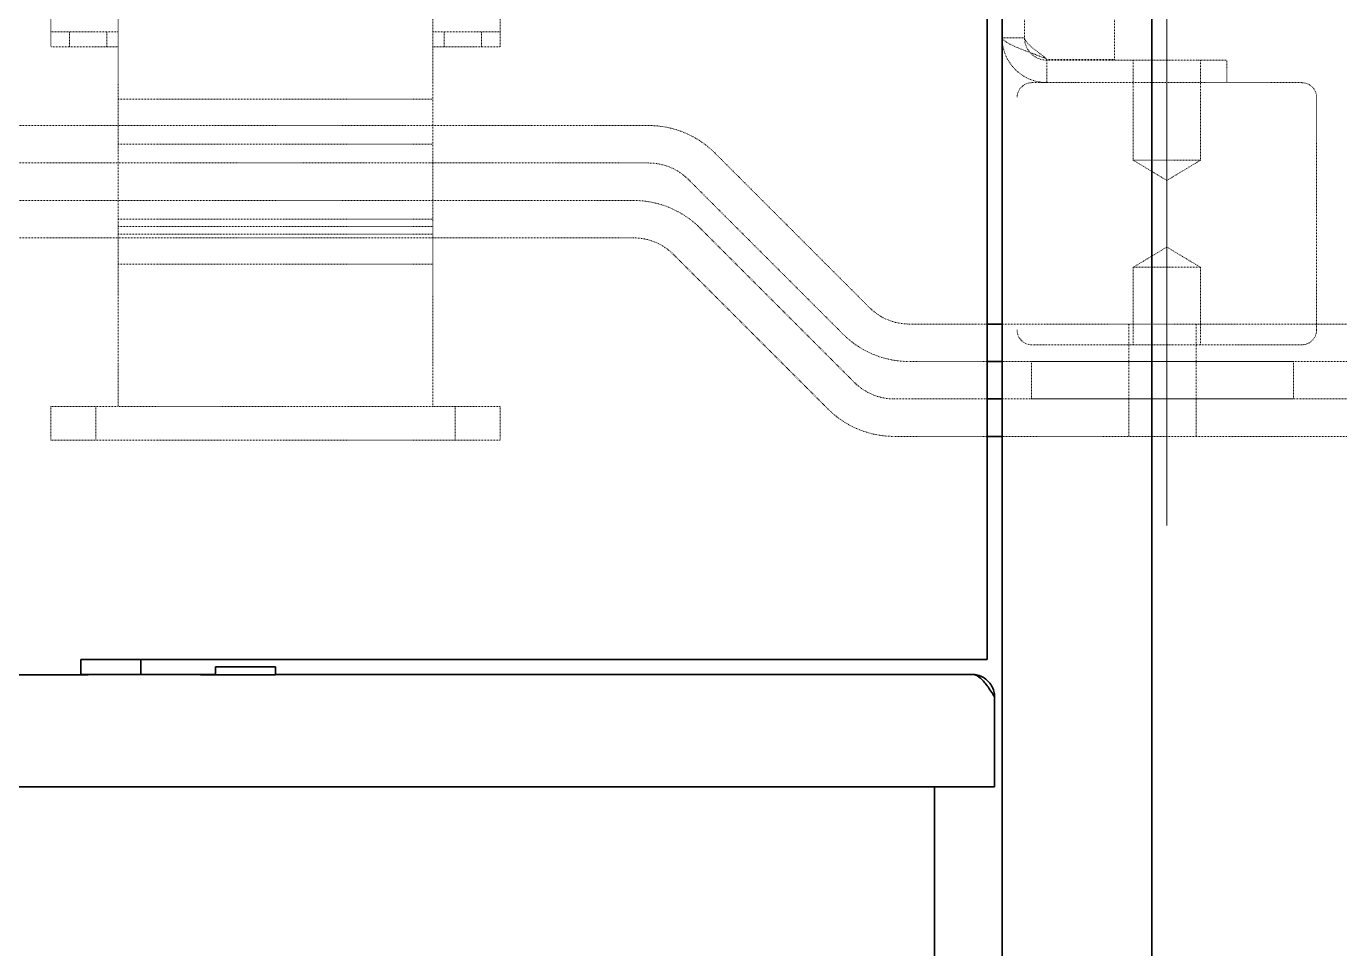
# Model space of a CAD drawing. Header units: millimetres. Extents: x -116965 to 323937, y 291661 to 566926.
# Drawn here: x -19085.6 to -18910.2, y 302514.2 to 302637.3 of the extents above; entities that cross this region are included whole.
import ezdxf

# ---------------------------------------------------------------- set-up
doc = ezdxf.new("R2010")
doc.units = ezdxf.units.MM
doc.linetypes.add('DASHED', pattern=[0.75, 0.5, -0.25])
for name, color, linetype, lineweight in [('Centerline(Schneider)', 7, 'Continuous', 18), ('Hidden Edges(Schneider)', 7, 'DASHED', 18), ('Visible Edges(Schneider)', 7, 'Continuous', 35)]:
    doc.layers.add(name, color=color, linetype=linetype, lineweight=lineweight)

msp = doc.modelspace()

# ---------------------------------------------------------------- linework, layer by layer
at = {"layer": 'Centerline(Schneider)', "linetype": 'Continuous'}
msp.add_line((-18933.298825, 302570.679476), (-18933.298825, 302736.315878), dxfattribs=at)
at = {"layer": 'Hidden Edges(Schneider)', "ltscale": 0.141732}
msp.add_line((-18952.298825, 302743.815878), (-18952.298825, 302635.815878), dxfattribs=at)
at = {"layer": 'Hidden Edges(Schneider)', "ltscale": 0.140289}
msp.add_line((-18940.298825, 302739.815878), (-18940.298825, 302632.915878), dxfattribs=at)
at = {"layer": 'Hidden Edges(Schneider)', "ltscale": 0.146982}
for p, q in [((-19073.298825, 302670.591878), (-19073.298825, 302586.591878)), ((-19031.298825, 302586.591878), (-19031.298825, 302670.591878)), ((-19073.298825, 302627.591878), (-19031.298825, 302627.591878)), ((-19073.298825, 302621.591878), (-19031.298825, 302621.591878)), ((-19073.298825, 302611.591878), (-19031.298825, 302611.591878)), ((-19073.298825, 302610.591878), (-19031.298825, 302610.591878)), ((-19073.298825, 302609.591878), (-19031.298825, 302609.591878)), ((-19073.298825, 302605.591878), (-19031.298825, 302605.591878)), ((-19031.298825, 302586.591878), (-19073.298825, 302586.591878))]:
    msp.add_line(p, q, dxfattribs=at)
at = {"layer": 'Hidden Edges(Schneider)', "ltscale": 0.032967}
for p, q in [((-19082.298825, 302642.591878), (-19082.298825, 302634.591878)), ((-19022.298825, 302634.591878), (-19022.298825, 302642.591878))]:
    msp.add_line(p, q, dxfattribs=at)
at = {"layer": 'Hidden Edges(Schneider)', "ltscale": 0.0371}
for p, q in [((-19082.298825, 302636.591878), (-19073.298825, 302636.591878)), ((-19022.298825, 302636.591878), (-19031.298825, 302636.591878)), ((-19073.298825, 302634.591878), (-19082.298825, 302634.591878)), ((-19031.298825, 302634.591878), (-19022.298825, 302634.591878)), ((-18940.298825, 302632.915878), (-18949.298825, 302632.915878)), ((-19082.298825, 302586.591878), (-19073.298825, 302586.591878)), ((-19031.298825, 302586.591878), (-19022.298825, 302586.591878))]:
    msp.add_line(p, q, dxfattribs=at)
at = {"layer": 'Hidden Edges(Schneider)', "ltscale": 0.008167}
for p, q in [((-19079.798825, 302634.591878), (-19079.798825, 302636.591878)), ((-19074.798825, 302634.591878), (-19074.798825, 302636.591878)), ((-19029.798825, 302634.591878), (-19029.798825, 302636.591878)), ((-19024.798825, 302634.591878), (-19024.798825, 302636.591878))]:
    msp.add_line(p, q, dxfattribs=at)
at = {"layer": 'Hidden Edges(Schneider)', "ltscale": 0.0123}
for p, q in [((-18952.298825, 302635.815878), (-18955.298825, 302635.815878)), ((-18949.298825, 302632.815874), (-18949.298825, 302629.815882)), ((-18937.798825, 302632.815878), (-18937.798825, 302629.815878)), ((-18928.798825, 302632.815878), (-18928.798825, 302629.815878)), ((-18925.298825, 302629.815878), (-18925.298825, 302632.815878))]:
    msp.add_line(p, q, dxfattribs=at)
at = {"layer": 'Hidden Edges(Schneider)', "ltscale": 0.082567}
msp.add_line((-18929.298825, 302632.815878), (-18949.298825, 302632.815878), dxfattribs=at)
at = {"layer": 'Hidden Edges(Schneider)', "ltscale": 0.025871}
msp.add_line((-18929.298825, 302632.815878), (-18925.298825, 302632.815878), dxfattribs=at)
at = {"layer": 'Hidden Edges(Schneider)', "ltscale": 0.035306}
msp.add_line((-18951.298825, 302629.815878), (-18949.298825, 302629.815878), dxfattribs=at)
at = {"layer": 'Hidden Edges(Schneider)', "ltscale": 0.014574}
msp.add_line((-18949.298825, 302629.815878), (-18945.748725, 302629.815878), dxfattribs=at)
at = {"layer": 'Hidden Edges(Schneider)', "ltscale": 0.14706}
msp.add_line((-18945.748725, 302629.815878), (-18915.298825, 302629.815878), dxfattribs=at)
at = {"layer": 'Hidden Edges(Schneider)', "ltscale": 0.042672}
for p, q in [((-18937.798825, 302619.467878), (-18937.798825, 302629.815878)), ((-18928.798825, 302619.467878), (-18928.798825, 302629.815878)), ((-18937.798825, 302605.163878), (-18937.798825, 302594.815878)), ((-18928.798825, 302605.163878), (-18928.798825, 302594.815878))]:
    msp.add_line(p, q, dxfattribs=at)
at = {"layer": 'Hidden Edges(Schneider)', "ltscale": 0.16273}
msp.add_line((-18913.298825, 302596.815878), (-18913.298825, 302627.815878), dxfattribs=at)
at = {"layer": 'Hidden Edges(Schneider)', "ltscale": 0.137421}
for p, q in [((-19133.377861, 302624.091878), (-19002.484462, 302624.091878)), ((-19002.484462, 302619.091878), (-19133.377861, 302619.091878))]:
    msp.add_line(p, q, dxfattribs=at)
at = {"layer": 'Hidden Edges(Schneider)', "ltscale": 0.153241}
for p, q in [((-18993.645628, 302620.430713), (-18973.003492, 302599.788577)), ((-18976.539026, 302596.253043), (-18997.181162, 302616.895179)), ((-18995.645628, 302610.430713), (-18975.003492, 302589.788577)), ((-18978.539026, 302586.253043), (-18999.181162, 302606.895179))]:
    msp.add_line(p, q, dxfattribs=at)
at = {"layer": 'Hidden Edges(Schneider)', "ltscale": 0.058334}
for p, q in [((-18928.798825, 302619.467878), (-18937.798825, 302619.467878)), ((-18937.798825, 302605.163878), (-18928.798825, 302605.163878))]:
    msp.add_line(p, q, dxfattribs=at)
at = {"layer": 'Hidden Edges(Schneider)', "ltscale": 0.021599}
for p, q in [((-18933.298825, 302616.764005), (-18937.798825, 302619.467878)), ((-18933.298825, 302616.764005), (-18928.798825, 302619.467878)), ((-18933.298825, 302607.867751), (-18937.798825, 302605.163878)), ((-18933.298825, 302607.867751), (-18928.798825, 302605.163878))]:
    msp.add_line(p, q, dxfattribs=at)
at = {"layer": 'Hidden Edges(Schneider)', "ltscale": 0.138692}
for p, q in [((-19123.377861, 302614.091878), (-19004.484462, 302614.091878)), ((-19004.484462, 302609.091878), (-19123.377861, 302609.091878))]:
    msp.add_line(p, q, dxfattribs=at)
at = {"layer": 'Hidden Edges(Schneider)', "ltscale": 0.042892}
for p, q in [((-18967.700191, 302597.591878), (-18957.298825, 302597.591878)), ((-18957.298825, 302592.591878), (-18967.700191, 302592.591878))]:
    msp.add_line(p, q, dxfattribs=at)
at = {"layer": 'Hidden Edges(Schneider)', "ltscale": 0.136974}
for p, q in [((-18955.298825, 302597.591878), (-18837.877861, 302597.591878)), ((-18837.877861, 302592.591878), (-18955.298825, 302592.591878)), ((-18955.298825, 302587.591878), (-18837.877861, 302587.591878)), ((-18837.877861, 302582.591878), (-18955.298825, 302582.591878))]:
    msp.add_line(p, q, dxfattribs=at)
at = {"layer": 'Hidden Edges(Schneider)', "ltscale": 0.020567}
for p, q in [((-18938.377861, 302597.591878), (-18938.377861, 302592.591878)), ((-18929.377861, 302597.591878), (-18929.377861, 302592.591878)), ((-18951.377861, 302592.591878), (-18951.377861, 302587.591878)), ((-18938.377861, 302587.591878), (-18938.377861, 302592.591878)), ((-18929.377861, 302587.591878), (-18929.377861, 302592.591878)), ((-18916.377861, 302592.591878), (-18916.377861, 302587.591878)), ((-18938.377861, 302587.591878), (-18938.377861, 302582.591878)), ((-18929.377861, 302587.591878), (-18929.377861, 302582.591878))]:
    msp.add_line(p, q, dxfattribs=at)
at = {"layer": 'Hidden Edges(Schneider)', "ltscale": 0.148422}
msp.add_line((-18915.298825, 302594.815878), (-18951.298825, 302594.815878), dxfattribs=at)
at = {"layer": 'Hidden Edges(Schneider)', "ltscale": 0.122485}
for p, q in [((-18916.377861, 302592.591878), (-18951.377861, 302592.591878)), ((-18951.377861, 302587.591878), (-18916.377861, 302587.591878))]:
    msp.add_line(p, q, dxfattribs=at)
at = {"layer": 'Hidden Edges(Schneider)', "ltscale": 0.051159}
for p, q in [((-18969.700191, 302587.591878), (-18957.298825, 302587.591878)), ((-18957.298825, 302582.591878), (-18969.700191, 302582.591878))]:
    msp.add_line(p, q, dxfattribs=at)
at = {"layer": 'Hidden Edges(Schneider)', "ltscale": 0.0185}
for p, q in [((-19082.298825, 302586.591878), (-19082.298825, 302582.091878)), ((-19076.298825, 302582.091878), (-19076.298825, 302586.591878)), ((-19028.298825, 302582.091878), (-19028.298825, 302586.591878)), ((-19022.298825, 302586.591878), (-19022.298825, 302582.091878))]:
    msp.add_line(p, q, dxfattribs=at)
at = {"layer": 'Hidden Edges(Schneider)', "ltscale": 0.15748}
msp.add_line((-19082.298825, 302582.091878), (-19022.298825, 302582.091878), dxfattribs=at)
at = {"layer": 'Hidden Edges(Schneider)', "ltscale": 0.040747, "flags": 128}
msp.add_lwpolyline([(-18955.298825, 302635.815876), (-18955.296626, 302635.804489), (-18955.285931, 302635.771425), (-18955.260587, 302635.718353), (-18955.214446, 302635.646913), (-18955.141358, 302635.558784), (-18955.035171, 302635.455606), (-18954.89031, 302635.339039), (-18954.704075, 302635.210751), (-18954.47464, 302635.072391), (-18954.20111, 302634.925621), (-18953.886446, 302634.772098), (-18953.534596, 302634.613474), (-18953.150524, 302634.451416), (-18952.742197, 302634.287575), (-18952.318063, 302634.123609), (-18951.887129, 302633.96118), (-18951.45921, 302633.801945), (-18951.043969, 302633.647554), (-18950.651604, 302633.499668), (-18950.290526, 302633.359955), (-18949.967723, 302633.230055), (-18949.69018, 302633.111637), (-18949.464885, 302633.006361), (-18949.298825, 302632.915876)], dxfattribs=at)
at = {"layer": 'Hidden Edges(Schneider)', "ltscale": 0.046536, "flags": 128}
msp.add_lwpolyline([(-18949.298825, 302629.815882), (-18949.496407, 302629.819172), (-18949.743398, 302629.832619), (-18950.033766, 302629.861515), (-18950.361478, 302629.911182), (-18950.720502, 302629.986952), (-18951.104806, 302630.094126), (-18951.507165, 302630.237291), (-18951.918928, 302630.418423), (-18952.331923, 302630.638979), (-18952.737869, 302630.899618), (-18953.129142, 302631.197946), (-18953.498553, 302631.53075), (-18953.839283, 302631.894033), (-18954.146852, 302632.281301), (-18954.417573, 302632.68564), (-18954.648529, 302633.09964), (-18954.839902, 302633.51506), (-18954.992661, 302633.923729), (-18955.10824, 302634.31691), (-18955.190949, 302634.687231), (-18955.246075, 302635.028475), (-18955.278905, 302635.334461), (-18955.294726, 302635.598991), (-18955.298825, 302635.815876)], dxfattribs=at)
at = {"layer": 'Hidden Edges(Schneider)', "ltscale": 0.022906, "flags": 128}
msp.add_lwpolyline([(-18949.298825, 302632.915876), (-18949.381855, 302633.006361), (-18949.494503, 302633.111637), (-18949.633274, 302633.230055), (-18949.794676, 302633.359955), (-18949.975215, 302633.499668), (-18950.171397, 302633.647554), (-18950.379017, 302633.801945), (-18950.592977, 302633.96118), (-18950.808444, 302634.123609), (-18951.020511, 302634.287575), (-18951.224674, 302634.451416), (-18951.41671, 302634.613474), (-18951.592636, 302634.772098), (-18951.749968, 302634.925621), (-18951.886732, 302635.072391), (-18952.00145, 302635.210751), (-18952.094567, 302635.339039), (-18952.166998, 302635.455606), (-18952.220091, 302635.558784), (-18952.256636, 302635.646913), (-18952.279706, 302635.718353), (-18952.292378, 302635.771425), (-18952.297726, 302635.804489), (-18952.298825, 302635.815876)], dxfattribs=at)
at = {"layer": 'Hidden Edges(Schneider)', "ltscale": 0.03184, "flags": 128}
msp.add_lwpolyline([(-18952.298825, 302635.815876), (-18952.296776, 302635.707434), (-18952.288865, 302635.575169), (-18952.27245, 302635.42218), (-18952.244887, 302635.251549), (-18952.203533, 302635.066393), (-18952.145743, 302634.869802), (-18952.069363, 302634.665468), (-18951.973677, 302634.457758), (-18951.858199, 302634.250753), (-18951.722838, 302634.048593), (-18951.569054, 302633.854959), (-18951.398689, 302633.673313), (-18951.213984, 302633.506906), (-18951.018347, 302633.357752), (-18950.815374, 302633.227423), (-18950.608877, 302633.117149), (-18950.402995, 302633.026588), (-18950.201816, 302632.955006), (-18950.009664, 302632.901419), (-18949.830151, 302632.863529), (-18949.666296, 302632.838695), (-18949.521111, 302632.824247), (-18949.397616, 302632.817524), (-18949.298825, 302632.815874)], dxfattribs=at)
at = {"layer": 'Hidden Edges(Schneider)', "ltscale": 0.012885}
for centre, start, end in [((-18951.298825, 302627.815878), 90, 180), ((-18915.298825, 302627.815878), 0, 90), ((-18951.298825, 302596.815878), 180, 270), ((-18915.298825, 302596.815878), 270, 0)]:
    msp.add_arc(centre, 2, start, end, dxfattribs=at)
at = {"layer": 'Hidden Edges(Schneider)', "ltscale": 0.040479}
for centre, start, end in [((-19002.484462, 302611.591878), 45, 90), ((-19004.484462, 302601.591878), 45, 90), ((-18967.700191, 302605.091878), 225, 270), ((-18969.700191, 302595.091878), 225, 270)]:
    msp.add_arc(centre, 12.5, start, end, dxfattribs=at)
at = {"layer": 'Hidden Edges(Schneider)', "ltscale": 0.024247}
for centre, start, end in [((-19002.484462, 302611.591878), 45, 90), ((-19004.484462, 302601.591878), 45, 90), ((-18967.700191, 302605.091878), 225, 270), ((-18969.700191, 302595.091878), 225, 270)]:
    msp.add_arc(centre, 7.5, start, end, dxfattribs=at)
at = {"layer": 'Visible Edges(Schneider)'}
for p, q in [((-18935.298825, 302397.815878), (-18935.298825, 302738.815878)), ((-18957.298825, 302720.815878), (-18957.298825, 302552.815878)), ((-18955.298825, 302415.815878), (-18955.298825, 302720.815878)), ((-18957.298825, 302597.591878), (-18955.298825, 302597.591878)), ((-18955.298825, 302592.591878), (-18957.298825, 302592.591878)), ((-18957.298825, 302587.591878), (-18955.298825, 302587.591878)), ((-18955.298825, 302582.591878), (-18957.298825, 302582.591878)), ((-19078.298825, 302552.815878), (-18957.298825, 302552.815878)), ((-19078.298825, 302550.773918), (-19078.298825, 302552.815878)), ((-19070.298825, 302552.815878), (-19070.298825, 302550.815878)), ((-19060.298825, 302550.773918), (-19060.298825, 302551.815878)), ((-19060.298825, 302551.815878), (-19052.298825, 302551.815878)), ((-19052.298825, 302551.815878), (-19052.298825, 302550.815878)), ((-19077.298825, 302550.773918), (-19087.298825, 302550.773918)), ((-19078.298825, 302550.815878), (-19077.298825, 302550.815878)), ((-19077.298825, 302550.815878), (-19062.298825, 302550.815878)), ((-19077.298825, 302550.773918), (-19077.298825, 302550.815878)), ((-19062.298825, 302550.815878), (-19060.298825, 302550.815878)), ((-19062.298825, 302550.815878), (-19062.298825, 302550.773918)), ((-19052.298825, 302550.773918), (-19062.298825, 302550.773918)), ((-19052.298825, 302550.815878), (-18959.298825, 302550.815878)), ((-19052.298825, 302550.773918), (-19052.298825, 302550.815878)), ((-18956.298825, 302535.815878), (-18956.298825, 302547.815878)), ((-19558.298825, 302535.815878), (-18956.298825, 302535.815878)), ((-18964.298825, 302422.315878), (-18964.298825, 302535.815878))]:
    msp.add_line(p, q, dxfattribs=at)
at = {"layer": 'Visible Edges(Schneider)', "flags": 128}
for points in [[(-18956.298817, 302547.815878), (-18956.424092, 302548.01252), (-18956.54929, 302548.208159), (-18956.674489, 302548.402165), (-18956.799764, 302548.593782), (-18956.924771, 302548.781588), (-18957.049474, 302548.96487), (-18957.174062, 302549.143063), (-18957.298611, 302549.315603), (-18957.423314, 302549.481924), (-18957.548245, 302549.641464), (-18957.67352, 302549.793559), (-18957.798528, 302549.936868), (-18957.923268, 302550.070805), (-18958.047856, 302550.194992), (-18958.172406, 302550.309045), (-18958.29707, 302550.412588), (-18958.422002, 302550.505238), (-18958.547276, 302550.586589), (-18958.672551, 302550.656016), (-18958.797749, 302550.713217), (-18958.923062, 302550.757999), (-18959.048337, 302550.790111), (-18959.173535, 302550.809425), (-18959.29881, 302550.815878)], [(-18959.29881, 302550.815878), (-18959.102277, 302550.809432), (-18958.907002, 302550.790176), (-18958.713597, 302550.758238), (-18958.522672, 302550.713738), (-18958.334912, 302550.656804), (-18958.150891, 302550.587559), (-18957.971715, 302550.50638), (-18957.798642, 302550.41385), (-18957.632169, 302550.310329), (-18957.472829, 302550.19617), (-18957.321156, 302550.071725), (-18957.177647, 302549.937348), (-18957.043179, 302549.793775), (-18956.918668, 302549.642045), (-18956.804494, 302549.482695), (-18956.700963, 302549.316255), (-18956.608456, 302549.143252), (-18956.527318, 302548.964218), (-18956.458005, 302548.780086), (-18956.401013, 302548.59221), (-18956.356496, 302548.40123), (-18956.324529, 302548.207768), (-18956.305264, 302548.012444), (-18956.298817, 302547.815878)]]:
    msp.add_lwpolyline(points, dxfattribs=at)

doc.saveas('drawing.dxf')
